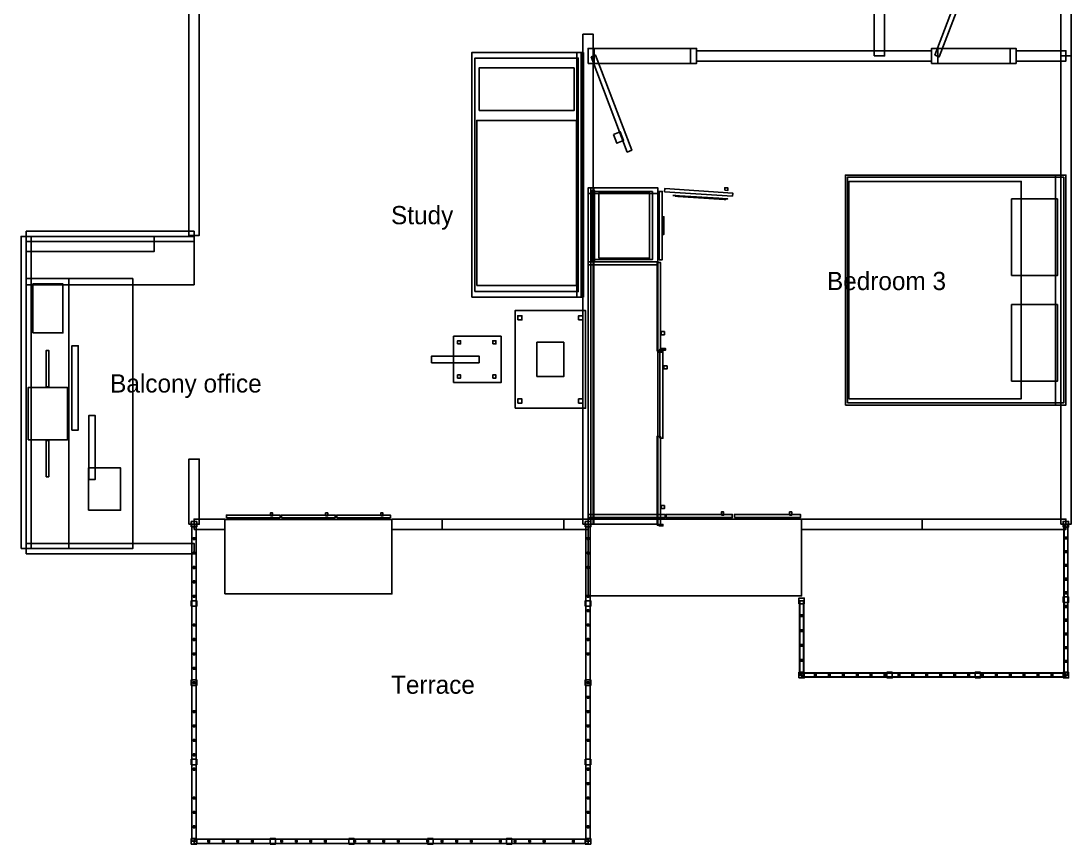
# Model space of a CAD drawing. Header units: millimetres. Extents: x -13255 to -918, y 1345 to 17871.
# Drawn here: x -9568 to -918, y 1345 to 8128 of the extents above; entities that cross this region are included whole.
import ezdxf

# ---------------------------------------------------------------- set-up
doc = ezdxf.new("R2010")
doc.units = ezdxf.units.MM
for name, color, linetype in [('FURNITURE', 8, 'CONTINUOUS'), ('ROOM_LABELS', 3, 'CONTINUOUS'), ('WALLS', 7, 'CONTINUOUS'), ('WINDOWS', 4, 'CONTINUOUS')]:
    doc.layers.add(name, color=color, linetype=linetype)

msp = doc.modelspace()

# ---------------------------------------------------------------- linework, layer by layer
at = {"layer": 'FURNITURE'}
for points in [[(-2040, 7848), (-2003, 7833), (-1778, 8425), (-1815, 8441)], [(-4897, 7779), (-4003, 7779), (-4003, 7903), (-4897, 7903)], [(-4897, 7779), (-4847, 7779), (-4847, 7903), (-4897, 7903)], [(-4053, 7779), (-4003, 7779), (-4003, 7903), (-4053, 7903)], [(-2066, 7779), (-1370, 7779), (-1370, 7903), (-2066, 7903)], [(-2066, 7779), (-2016, 7779), (-2016, 7903), (-2066, 7903)], [(-1420, 7779), (-1370, 7779), (-1370, 7903), (-1420, 7903)], [(-5854, 5853), (-4952, 5853), (-4952, 7868), (-5854, 7868)], [(-5829, 5898), (-4977, 5898), (-4977, 7823), (-5829, 7823)], [(-4990, 5853), (-4935, 5853), (-4935, 7868), (-4990, 7868)], [(-4871, 7833), (-4573, 7048), (-4536, 7063), (-4834, 7848)], [(-5794, 7390), (-5012, 7390), (-5012, 7742), (-5794, 7742)], [(-5814, 5949), (-4992, 5949), (-4992, 7309), (-5814, 7309)], [(-4687, 7193), (-4659, 7121), (-4604, 7144), (-4631, 7216)], [(-2777, 4963), (-960, 4963), (-960, 6858), (-2777, 6858)], [(-2760, 4981), (-978, 4981), (-978, 6840), (-2760, 6840)], [(-1045, 4963), (-961, 4963), (-961, 6858), (-1045, 6858)], [(-4897, 3981), (-4321, 3981), (-4321, 6753), (-4897, 6753)], [(-4897, 6707), (-4321, 6707), (-4321, 6753), (-4897, 6753)], [(-4875, 3981), (-4850, 3981), (-4850, 6753), (-4875, 6753)], [(-4267, 6721), (-3707, 6685), (-3705, 6710), (-4265, 6747)], [(-3771, 6733), (-3746, 6731), (-3745, 6752), (-3770, 6754)], [(-2747, 5015), (-1328, 5015), (-1328, 6806), (-2747, 6806)], [(-4860, 6152), (-4844, 6152), (-4844, 6732), (-4860, 6732)], [(-4852, 6162), (-4366, 6162), (-4366, 6722), (-4852, 6722)], [(-4808, 6173), (-4390, 6173), (-4390, 6711), (-4808, 6711)], [(-4312, 6160), (-4286, 6160), (-4286, 6724), (-4312, 6724)], [(-4197, 6691), (-4183, 6690), (-4123, 6686), (-3770, 6663), (-3752, 6662), (-3746, 6662), (-3759, 6663), (-3819, 6667), (-4142, 6688), (-4173, 6690), (-4191, 6691)], [(-4180, 6684), (-4157, 6682), (-4112, 6679), (-3776, 6657), (-3763, 6657), (-4067, 6677), (-4174, 6684)], [(-1407, 6030), (-1030, 6030), (-1030, 6662), (-1407, 6662)], [(-4282, 6370), (-4272, 6370), (-4272, 6515), (-4282, 6515)], [(-9525, 5955), (-8142, 5955), (-8142, 6353), (-9525, 6353)], [(-9525, 6228), (-8472, 6228), (-8472, 6353), (-9525, 6353)], [(-4897, 6118), (-4321, 6118), (-4321, 6144), (-4897, 6144)], [(-4328, 5407), (-4301, 5407), (-4301, 6139), (-4328, 6139)], [(-9525, 3780), (-8647, 3780), (-8647, 6005), (-9525, 6005)], [(-9525, 3780), (-9174, 3780), (-9174, 6005), (-9525, 6005)], [(-9470, 5558), (-9223, 5558), (-9223, 5961), (-9470, 5961)], [(-5498, 4936), (-4917, 4936), (-4917, 5742), (-5498, 5742)], [(-1407, 5159), (-1030, 5159), (-1030, 5791), (-1407, 5791)], [(-5476, 5664), (-5441, 5664), (-5441, 5699), (-5476, 5699)], [(-4975, 5664), (-4940, 5664), (-4940, 5699), (-4975, 5699)], [(-4293, 5542), (-4268, 5542), (-4268, 5568), (-4293, 5568)], [(-9148, 4756), (-9096, 4756), (-9096, 5452), (-9148, 5452)], [(-6004, 5148), (-5613, 5148), (-5613, 5530), (-6004, 5530)], [(-5972, 5467), (-5946, 5467), (-5946, 5493), (-5972, 5493)], [(-5682, 5467), (-5655, 5467), (-5655, 5493), (-5682, 5493)], [(-5318, 5198), (-5097, 5198), (-5097, 5480), (-5318, 5480)], [(-9360, 5113), (-9339, 5113), (-9339, 5413), (-9360, 5413)], [(-6185, 5311), (-5794, 5311), (-5794, 5367), (-6185, 5367)], [(-4314, 5400), (-4280, 5400), (-4280, 5413), (-4314, 5413)], [(-4306, 4690), (-4280, 4690), (-4280, 5422), (-4306, 5422)], [(-4293, 5416), (-4258, 5416), (-4258, 5428), (-4293, 5428)], [(-4271, 5261), (-4246, 5261), (-4246, 5286), (-4271, 5286)], [(-5972, 5185), (-5946, 5185), (-5946, 5211), (-5972, 5211)], [(-5682, 5185), (-5655, 5185), (-5655, 5211), (-5682, 5211)], [(-9508, 4676), (-9185, 4676), (-9185, 5108), (-9508, 5108)], [(-5476, 4979), (-5441, 4979), (-5441, 5014), (-5476, 5014)], [(-4975, 4979), (-4940, 4979), (-4940, 5014), (-4975, 5014)], [(-9009, 4349), (-8958, 4349), (-8958, 4878), (-9009, 4878)], [(-9360, 4372), (-9339, 4372), (-9339, 4671), (-9360, 4671)], [(-4328, 3973), (-4301, 3973), (-4301, 4705), (-4328, 4705)], [(-9012, 4096), (-8748, 4096), (-8748, 4445), (-9012, 4445)], [(-7513, 4049), (-7495, 4049), (-7495, 4074), (-7513, 4074)], [(-7059, 4049), (-7041, 4049), (-7041, 4074), (-7059, 4074)], [(-6605, 4049), (-6587, 4049), (-6587, 4074), (-6605, 4074)], [(-4293, 4109), (-4268, 4109), (-4268, 4134), (-4293, 4134)], [(-3798, 4055), (-3780, 4055), (-3780, 4082), (-3798, 4082)], [(-3237, 4055), (-3219, 4055), (-3219, 4082), (-3237, 4082)], [(-8165, 3958), (-8120, 3958), (-8120, 4003), (-8165, 4003)], [(-8160, 1368), (-8125, 1368), (-8125, 3981), (-8160, 3981)], [(-7888, 3406), (-6513, 3406), (-6513, 4021), (-7888, 4021)], [(-7876, 4034), (-7434, 4034), (-7434, 4056), (-7876, 4056)], [(-7422, 4034), (-6979, 4034), (-6979, 4056), (-7422, 4056)], [(-6967, 4034), (-6525, 4034), (-6525, 4056), (-6967, 4056)], [(-4920, 3958), (-4874, 3958), (-4874, 4003), (-4920, 4003)], [(-4915, 1368), (-4879, 1368), (-4879, 3981), (-4915, 3981)], [(-4897, 4035), (-4261, 4035), (-4261, 4061), (-4897, 4061)], [(-4897, 3980), (-4321, 3980), (-4321, 4027), (-4897, 4027)], [(-4897, 3390), (-3138, 3390), (-3138, 4022), (-4897, 4022)], [(-4314, 3967), (-4280, 3967), (-4280, 3979), (-4314, 3979)], [(-4252, 4035), (-3708, 4035), (-3708, 4061), (-4252, 4061)], [(-3691, 4035), (-3147, 4035), (-3147, 4061), (-3691, 4061)], [(-983, 3957), (-938, 3957), (-938, 4004), (-983, 4004)], [(-978, 2737), (-943, 2737), (-943, 3981), (-978, 3981)], [(-975, 2737), (-945, 2737), (-945, 3981), (-975, 3981)], [(-8149, 3855), (-8135, 3855), (-8135, 3869), (-8149, 3869)], [(-4904, 3855), (-4890, 3855), (-4890, 3869), (-4904, 3869)], [(-967, 3860), (-953, 3860), (-953, 3875), (-967, 3875)], [(-8149, 3736), (-8135, 3736), (-8135, 3750), (-8149, 3750)], [(-4904, 3736), (-4890, 3736), (-4890, 3750), (-4904, 3750)], [(-967, 3747), (-953, 3747), (-953, 3762), (-967, 3762)], [(-967, 3634), (-953, 3634), (-953, 3649), (-967, 3649)], [(-8149, 3617), (-8135, 3617), (-8135, 3631), (-8149, 3631)], [(-4904, 3617), (-4890, 3617), (-4890, 3631), (-4904, 3631)], [(-8149, 3499), (-8135, 3499), (-8135, 3513), (-8149, 3513)], [(-967, 3521), (-953, 3521), (-953, 3536), (-967, 3536)], [(-8149, 3380), (-8135, 3380), (-8135, 3394), (-8149, 3394)], [(-4904, 3380), (-4890, 3380), (-4890, 3394), (-4904, 3394)], [(-983, 3336), (-938, 3336), (-938, 3382), (-983, 3382)], [(-967, 3408), (-953, 3408), (-953, 3423), (-967, 3423)], [(-8165, 3305), (-8120, 3305), (-8120, 3350), (-8165, 3350)], [(-4920, 3305), (-4874, 3305), (-4874, 3350), (-4920, 3350)], [(-3160, 3325), (-3115, 3325), (-3115, 3372), (-3160, 3372)], [(-3155, 2737), (-3120, 2737), (-3120, 3349), (-3155, 3349)], [(-3153, 2737), (-3123, 2737), (-3123, 3349), (-3153, 3349)], [(-967, 3295), (-953, 3295), (-953, 3310), (-967, 3310)], [(-4904, 3261), (-4890, 3261), (-4890, 3275), (-4904, 3275)], [(-3145, 3219), (-3131, 3219), (-3131, 3234), (-3145, 3234)], [(-8149, 3142), (-8135, 3142), (-8135, 3156), (-8149, 3156)], [(-4904, 3142), (-4890, 3142), (-4890, 3156), (-4904, 3156)], [(-967, 3182), (-953, 3182), (-953, 3197), (-967, 3197)], [(-8149, 3023), (-8135, 3023), (-8135, 3038), (-8149, 3038)], [(-4904, 3023), (-4890, 3023), (-4890, 3038), (-4904, 3038)], [(-3145, 3097), (-3131, 3097), (-3131, 3111), (-3145, 3111)], [(-967, 3069), (-953, 3069), (-953, 3084), (-967, 3084)], [(-3145, 2975), (-3131, 2975), (-3131, 2989), (-3145, 2989)], [(-967, 2956), (-953, 2956), (-953, 2971), (-967, 2971)], [(-8149, 2905), (-8135, 2905), (-8135, 2919), (-8149, 2919)], [(-4904, 2905), (-4890, 2905), (-4890, 2919), (-4904, 2919)], [(-3145, 2852), (-3131, 2852), (-3131, 2867), (-3145, 2867)], [(-967, 2843), (-953, 2843), (-953, 2858), (-967, 2858)], [(-8149, 2786), (-8135, 2786), (-8135, 2800), (-8149, 2800)], [(-8165, 2652), (-8120, 2652), (-8120, 2697), (-8165, 2697)], [(-4920, 2652), (-4874, 2652), (-4874, 2697), (-4920, 2697)], [(-3160, 2714), (-3115, 2714), (-3115, 2761), (-3160, 2761)], [(-3138, 2719), (-960, 2719), (-960, 2756), (-3138, 2756)], [(-3138, 2722), (-960, 2722), (-960, 2753), (-3138, 2753)], [(-3030, 2730), (-3016, 2730), (-3016, 2745), (-3030, 2745)], [(-2915, 2730), (-2902, 2730), (-2902, 2745), (-2915, 2745)], [(-2801, 2730), (-2787, 2730), (-2787, 2745), (-2801, 2745)], [(-2686, 2730), (-2672, 2730), (-2672, 2745), (-2686, 2745)], [(-2572, 2730), (-2558, 2730), (-2558, 2745), (-2572, 2745)], [(-2457, 2730), (-2443, 2730), (-2443, 2745), (-2457, 2745)], [(-2434, 2714), (-2390, 2714), (-2390, 2761), (-2434, 2761)], [(-2342, 2730), (-2329, 2730), (-2329, 2745), (-2342, 2745)], [(-2228, 2730), (-2214, 2730), (-2214, 2745), (-2228, 2745)], [(-2113, 2730), (-2099, 2730), (-2099, 2745), (-2113, 2745)], [(-1999, 2730), (-1985, 2730), (-1985, 2745), (-1999, 2745)], [(-1884, 2730), (-1870, 2730), (-1870, 2745), (-1884, 2745)], [(-1769, 2730), (-1755, 2730), (-1755, 2745), (-1769, 2745)], [(-1708, 2714), (-1664, 2714), (-1664, 2761), (-1708, 2761)], [(-1655, 2730), (-1641, 2730), (-1641, 2745), (-1655, 2745)], [(-1540, 2730), (-1526, 2730), (-1526, 2745), (-1540, 2745)], [(-1426, 2730), (-1412, 2730), (-1412, 2745), (-1426, 2745)], [(-1311, 2730), (-1297, 2730), (-1297, 2745), (-1311, 2745)], [(-1196, 2730), (-1182, 2730), (-1182, 2745), (-1196, 2745)], [(-1082, 2730), (-1068, 2730), (-1068, 2745), (-1082, 2745)], [(-983, 2714), (-938, 2714), (-938, 2761), (-983, 2761)], [(-8149, 2667), (-8135, 2667), (-8135, 2681), (-8149, 2681)], [(-4904, 2667), (-4890, 2667), (-4890, 2681), (-4904, 2681)], [(-4904, 2548), (-4890, 2548), (-4890, 2562), (-4904, 2562)], [(-8149, 2430), (-8135, 2430), (-8135, 2444), (-8149, 2444)], [(-4904, 2430), (-4890, 2430), (-4890, 2444), (-4904, 2444)], [(-8149, 2311), (-8135, 2311), (-8135, 2325), (-8149, 2325)], [(-4904, 2311), (-4890, 2311), (-4890, 2325), (-4904, 2325)], [(-8149, 2192), (-8135, 2192), (-8135, 2206), (-8149, 2206)], [(-4904, 2192), (-4890, 2192), (-4890, 2206), (-4904, 2206)], [(-8149, 2073), (-8135, 2073), (-8135, 2087), (-8149, 2087)], [(-8165, 1998), (-8120, 1998), (-8120, 2044), (-8165, 2044)], [(-4920, 1998), (-4874, 1998), (-4874, 2044), (-4920, 2044)], [(-8149, 1955), (-8135, 1955), (-8135, 1969), (-8149, 1969)], [(-4904, 1955), (-4890, 1955), (-4890, 1969), (-4904, 1969)], [(-4904, 1836), (-4890, 1836), (-4890, 1850), (-4904, 1850)], [(-8149, 1717), (-8135, 1717), (-8135, 1731), (-8149, 1731)], [(-4904, 1717), (-4890, 1717), (-4890, 1731), (-4904, 1731)], [(-8149, 1598), (-8135, 1598), (-8135, 1612), (-8149, 1612)], [(-4904, 1598), (-4890, 1598), (-4890, 1612), (-4904, 1612)], [(-8149, 1479), (-8135, 1479), (-8135, 1494), (-8149, 1494)], [(-4904, 1479), (-4890, 1479), (-4890, 1494), (-4904, 1494)], [(-8165, 1345), (-8120, 1345), (-8120, 1390), (-8165, 1390)], [(-8142, 1350), (-4897, 1350), (-4897, 1385), (-8142, 1385)], [(-7516, 1345), (-7471, 1345), (-7471, 1390), (-7516, 1390)], [(-6867, 1345), (-6822, 1345), (-6822, 1390), (-6867, 1390)], [(-6218, 1345), (-6173, 1345), (-6173, 1390), (-6218, 1390)], [(-5569, 1345), (-5524, 1345), (-5524, 1390), (-5569, 1390)], [(-4920, 1345), (-4874, 1345), (-4874, 1390), (-4920, 1390)], [(-8029, 1361), (-8015, 1361), (-8015, 1375), (-8029, 1375)], [(-7909, 1361), (-7895, 1361), (-7895, 1375), (-7909, 1375)], [(-7789, 1361), (-7775, 1361), (-7775, 1375), (-7789, 1375)], [(-7669, 1361), (-7655, 1361), (-7655, 1375), (-7669, 1375)], [(-7428, 1361), (-7414, 1361), (-7414, 1375), (-7428, 1375)], [(-7308, 1361), (-7294, 1361), (-7294, 1375), (-7308, 1375)], [(-7188, 1361), (-7174, 1361), (-7174, 1375), (-7188, 1375)], [(-7068, 1361), (-7054, 1361), (-7054, 1375), (-7068, 1375)], [(-6827, 1361), (-6813, 1361), (-6813, 1375), (-6827, 1375)], [(-6707, 1361), (-6693, 1361), (-6693, 1375), (-6707, 1375)], [(-6587, 1361), (-6573, 1361), (-6573, 1375), (-6587, 1375)], [(-6467, 1361), (-6453, 1361), (-6453, 1375), (-6467, 1375)], [(-6226, 1361), (-6212, 1361), (-6212, 1375), (-6226, 1375)], [(-6106, 1361), (-6092, 1361), (-6092, 1375), (-6106, 1375)], [(-5986, 1361), (-5972, 1361), (-5972, 1375), (-5986, 1375)], [(-5866, 1361), (-5852, 1361), (-5852, 1375), (-5866, 1375)], [(-5625, 1361), (-5611, 1361), (-5611, 1375), (-5625, 1375)], [(-5505, 1361), (-5491, 1361), (-5491, 1375), (-5505, 1375)], [(-5385, 1361), (-5371, 1361), (-5371, 1375), (-5385, 1375)], [(-5265, 1361), (-5251, 1361), (-5251, 1375), (-5265, 1375)], [(-5024, 1361), (-5010, 1361), (-5010, 1375), (-5024, 1375)]]:
    msp.add_lwpolyline(points, close=True, dxfattribs=at)
at = {"layer": 'WALLS'}
for points in [[(-2539, 7841), (-2454, 7841), (-2454, 10112), (-2539, 10112)], [(-1003, 7841), (-918, 7841), (-918, 10112), (-1003, 10112)], [(-8185, 6361), (-8100, 6361), (-8100, 8926), (-8185, 8926)], [(-4939, 3981), (-4854, 3981), (-4854, 8019), (-4939, 8019)], [(-4003, 7798), (-2066, 7798), (-2066, 7883), (-4003, 7883)], [(-1370, 7798), (-960, 7798), (-960, 7883), (-1370, 7883)], [(-1003, 3981), (-918, 3981), (-918, 7841), (-1003, 7841)], [(-9525, 6310), (-8142, 6310), (-8142, 6395), (-9525, 6395)], [(-8185, 3981), (-8100, 3981), (-8100, 4518), (-8185, 4518)], [(-8142, 3938), (-7888, 3938), (-7888, 4023), (-8142, 4023)], [(-6513, 3938), (-6099, 3938), (-6099, 4023), (-6513, 4023)], [(-5097, 3938), (-4897, 3938), (-4897, 4023), (-5097, 4023)]]:
    msp.add_lwpolyline(points, close=True, dxfattribs=at)
at = {"layer": 'WINDOWS'}
for points in [[(-9568, 3780), (-9483, 3780), (-9483, 6353), (-9568, 6353)], [(-6099, 3938), (-5097, 3938), (-5097, 4023), (-6099, 4023)], [(-3138, 3938), (-2144, 3938), (-2144, 4023), (-3138, 4023)], [(-2144, 3938), (-960, 3938), (-960, 4023), (-2144, 4023)], [(-9525, 3737), (-8142, 3737), (-8142, 3822), (-9525, 3822)]]:
    msp.add_lwpolyline(points, close=True, dxfattribs=at)

# ---------------------------------------------------------------- texts
at = {"layer": 'ROOM_LABELS'}
for s, p in [('Study', (-6519.7, 6453.5)), ('Bedroom 3', (-2928.6, 5910.7)), ('Balcony office', (-8833.8, 5066.3)), ('Terrace', (-6519.7, 2583.4))]:
    msp.add_text(s, height=150, dxfattribs=at).set_placement(p)

doc.saveas('drawing.dxf')
